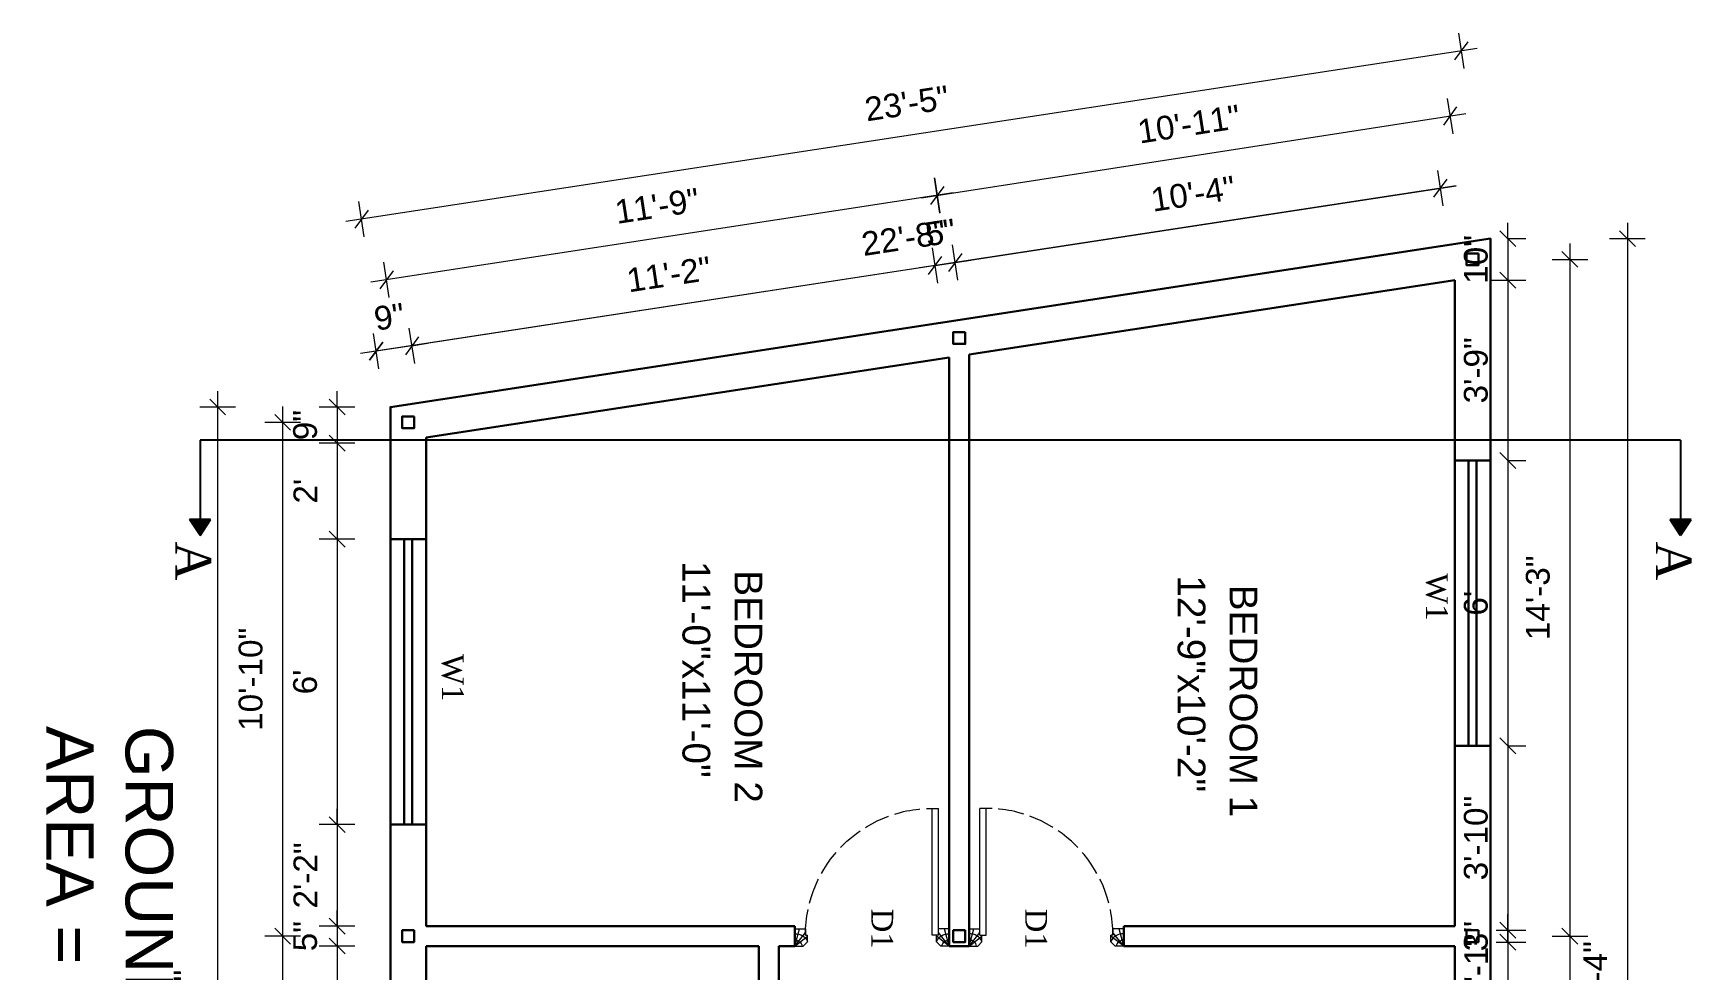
# Model space of a CAD drawing. Header units: inches. Extents: x 45643 to 78083, y -17830 to -3084.
# Drawn here: x 52914.3 to 53332.7, y -13747.9 to -13511.7 of the extents above; entities that cross this region are included whole.
import ezdxf

# ---------------------------------------------------------------- set-up
doc = ezdxf.new("R2010")
doc.units = ezdxf.units.IN
doc.header["$MEASUREMENT"] = 0
doc.linetypes.add('ACAD_ISO02W100', pattern=[15, 12, -3])
doc.linetypes.add('CONTINUA', pattern=[0])
doc.layers.add('A-Hatch', color=7, linetype='Continuous')
doc.layers.add('PDF_Text', color=7, linetype='Continuous')
for name, color, linetype, lineweight in [('A_Title Text', 105, 'Continuous', 60), ('Door-window', 150, 'Continuous', 9), ('ELEVATION', 6, 'Continuous', 30), ('hatch', 30, 'Continuous', 5), ('WALL', 240, 'Continuous', 30)]:
    doc.layers.add(name, color=color, linetype=linetype, lineweight=lineweight)
doc.styles.add('Arial', font='arial.ttf')
doc.styles.add('PDF Arial', font='arial.ttf')
doc.styles.get("Standard").update_dxf_attribs({"font": 'times.ttf'})
doc.dimstyles.new('Sudeep', dxfattribs={"dimtxt": 6, "dimasz": 4, "dimexe": 4.5, "dimexo": 4.5, "dimgap": 5, "dimtad": 1, "dimdec": 0, "dimlunit": 4, "dimtxsty": 'Arial', "dimblk": 'OBLIQUE', "dimcen": 250, "dimdle": 4, "dimclrd": 86, "dimclre": 5, "dimclrt": 1, "dimadec": 0, "dimazin": 0, "dimtfac": 1, "dimtdec": 0, "dimtix": 1, "dimtmove": 1, "dimatfit": 3, "dimldrblk": 'OBLIQUE', "dimfxl": 4.5, "dimfxlon": 1, "dimfrac": 2, "dimlwd": 15, "dimlwe": 13, "dimarcsym": 0})

# ---------------------------------------------------------------- blocks, each defined once
blk = doc.blocks.new("D 3'")
at = {"layer": 'Door-window', "linetype": 'Continuous', "ltscale": 0.25}
for p, q in [((3749.64, -16740.96), (3749.64, -16711.46)), ((3751.14, -16711.46), (3749.64, -16711.46)), ((3751.14, -16740.96), (3751.14, -16711.46)), ((3747.14, -16743.51), (3747.14, -16739.51)), ((3747.14, -16739.51), (3749.64, -16739.51)), ((3749.64, -16740.96), (3751.14, -16740.96)), ((3750.14, -16742.51), (3750.14, -16740.96)), ((3780.14, -16742.51), (3780.14, -16740.96)), ((3780.64, -16740.96), (3780.14, -16740.96)), ((3783.14, -16739.51), (3780.64, -16739.51)), ((3780.64, -16739.51), (3780.64, -16740.96)), ((3783.14, -16743.51), (3783.14, -16739.51)), ((3747.14, -16743.51), (3749.14, -16743.51)), ((3749.14, -16743.51), (3750.14, -16742.51)), ((3781.14, -16743.51), (3780.14, -16742.51)), ((3783.14, -16743.51), (3781.14, -16743.51))]:
    blk.add_line(p, q, dxfattribs=at)
at = {"layer": 'Door-window', "linetype": 'ACAD_ISO02W100', "ltscale": 0.5}
blk.add_arc((3751.14, -16740.96), 29.5, 0, 90, dxfattribs=at)
at = {"layer": 'hatch', "color": 8}
for p, q in [((3747.14, -16743.51), (3748.23, -16739.5)), ((3747.14, -16743.51), (3749.64, -16740.37)), ((3747.14, -16743.51), (3750.14, -16741.17)), ((3783.14, -16743.51), (3780.14, -16741.17)), ((3783.14, -16743.51), (3780.64, -16740.37)), ((3783.14, -16743.51), (3782.06, -16739.5))]:
    blk.add_line(p, q, dxfattribs=at)
for centre, radius, start, end in [((3747.4, -16743.58), 2.93, 20.9872, 95.0825), ((3782.88, -16743.58), 2.93, 84.9175, 159.0128), ((3747.43, -16743.63), 1.42, 5.1372, 101.4864), ((3782.86, -16743.63), 1.42, 78.5136, 174.8628)]:
    blk.add_arc(centre, radius, start, end, dxfattribs=at)
blk = doc.blocks.new('_Oblique')
at = {"color": 0, "linetype": 'ByBlock', "lineweight": -2}
blk.add_line((-0.5, -0.5), (0.5, 0.5), dxfattribs=at)
blk = doc.blocks.new('*D1174')
at = {"layer": 'A_Title Text', "color": 5, "lineweight": 13, "transparency": 16777216}
for p, q in [((53143.06, -13557.03), (53141.7, -13548.14)), ((53004.04, -13578.32), (53002.68, -13569.42))]:
    blk.add_line(p, q, dxfattribs=at)
at = {"layer": 'A_Title Text', "color": 86, "lineweight": 15, "transparency": 16777216}
blk.add_line((53146.33, -13551.98), (52999.41, -13574.47), dxfattribs=at)
at = {"layer": 'Defpoints', "color": 0, "transparency": 16777216}
for p in [(53003.36, -13573.87), (53147.89, -13588.56), (53008.87, -13609.84)]:
    blk.add_point(p, dxfattribs=at)
at = {"layer": 'A_Title Text', "color": 86, "lineweight": 15, "transparency": 16777216, "xscale": 4, "yscale": 4, "zscale": 4}
for p, rotation in [((53142.38, -13552.59), 8.703448867682482), ((53003.36, -13573.87), 188.7034488676825)]:
    blk.add_blockref('_Oblique', p, dxfattribs=dict(at, rotation=rotation))
at = {"layer": 'A_Title Text', "color": 1, "transparency": 16777216, "insert": (53071.65, -13555.26), "char_height": 6, "attachment_point": 5, "rotation": 8.7034, "style": 'Arial'}
blk.add_mtext('11\'-9"', dxfattribs=at)
blk = doc.blocks.new('*D1125')
at = {"layer": 'A_Title Text', "color": 5, "lineweight": 13, "transparency": 16777216}
for p, q in [((53272.48, -13537.02), (53271.1, -13528.13)), ((53143.01, -13557.06), (53141.64, -13548.16))]:
    blk.add_line(p, q, dxfattribs=at)
at = {"layer": 'A_Title Text', "color": 86, "lineweight": 15, "transparency": 16777216}
blk.add_line((53138.37, -13553.22), (53275.74, -13531.96), dxfattribs=at)
at = {"layer": 'Defpoints', "color": 0, "transparency": 16777216}
for p in [(53271.79, -13532.57), (53277.39, -13568.73), (53147.89, -13588.56)]:
    blk.add_point(p, dxfattribs=at)
at = {"layer": 'A_Title Text', "color": 86, "lineweight": 15, "transparency": 16777216, "xscale": 4, "yscale": 4, "zscale": 4}
for p, rotation in [((53271.79, -13532.57), 8.796906325600842), ((53142.32, -13552.61), 188.7969063256008)]:
    blk.add_blockref('_Oblique', p, dxfattribs=dict(at, rotation=rotation))
at = {"layer": 'A_Title Text', "color": 1, "transparency": 16777216, "insert": (53205.82, -13534.62), "char_height": 6, "attachment_point": 5, "rotation": 8.7969, "style": 'Arial'}
blk.add_mtext('10\'-11"', dxfattribs=at)
blk = doc.blocks.new('*D1129')
at = {"layer": 'A_Title Text', "color": 86, "lineweight": 15, "transparency": 16777216}
blk.add_line((53316.47, -13559.49), (53316.47, -13943.25), dxfattribs=at)
at = {"layer": 'A_Title Text', "color": 5, "lineweight": 13, "transparency": 16777216}
for p, q in [((53311.97, -13563.49), (53320.97, -13563.49)), ((53311.97, -13939.25), (53320.97, -13939.25))]:
    blk.add_line(p, q, dxfattribs=at)
at = {"layer": 'Defpoints', "color": 0, "transparency": 16777216}
for p in [(53281.89, -13563.49), (53281.89, -13939.25), (53316.47, -13939.25)]:
    blk.add_point(p, dxfattribs=at)
at = {"layer": 'A_Title Text', "color": 86, "lineweight": 15, "transparency": 16777216, "xscale": 4, "yscale": 4, "zscale": 4}
for p, rotation in [((53316.47, -13563.49), 90), ((53316.47, -13939.25), 270)]:
    blk.add_blockref('_Oblique', p, dxfattribs=dict(at, rotation=rotation))
at = {"layer": 'A_Title Text', "color": 1, "transparency": 16777216, "insert": (53308.4, -13751.37), "char_height": 6, "attachment_point": 5, "rotation": 90, "style": 'Arial'}
blk.add_mtext('31\'-4"', dxfattribs=at)
blk = doc.blocks.new('*D1130')
at = {"layer": 'A_Title Text', "color": 86, "lineweight": 15, "transparency": 16777216}
blk.add_line((52960.78, -13601.98), (52960.78, -13919.87), dxfattribs=at)
at = {"layer": 'A_Title Text', "color": 5, "lineweight": 13, "transparency": 16777216}
for p, q in [((52965.28, -13605.98), (52956.28, -13605.98)), ((52965.28, -13915.87), (52956.28, -13915.87))]:
    blk.add_line(p, q, dxfattribs=at)
at = {"layer": 'Defpoints', "color": 0, "transparency": 16777216}
for p in [(53004.37, -13605.98), (52960.78, -13915.87), (53004.37, -13915.87)]:
    blk.add_point(p, dxfattribs=at)
at = {"layer": 'A_Title Text', "color": 86, "lineweight": 15, "transparency": 16777216, "xscale": 4, "yscale": 4, "zscale": 4}
for p, rotation in [((52960.78, -13605.98), 90), ((52960.78, -13915.87), 270)]:
    blk.add_blockref('_Oblique', p, dxfattribs=dict(at, rotation=rotation))
at = {"layer": 'A_Title Text', "color": 1, "transparency": 16777216, "insert": (52952.71, -13760.93), "char_height": 6, "attachment_point": 5, "rotation": 90, "style": 'Arial'}
blk.add_mtext('25\'-10"', dxfattribs=at)
blk = doc.blocks.new('*D1126')
at = {"layer": 'A_Title Text', "color": 86, "lineweight": 15, "transparency": 16777216}
for p, q in [((53286.31, -13563.49), (53286.31, -13559.49)), ((53286.31, -13563.49), (53286.31, -13573.98)), ((53286.31, -13573.98), (53286.31, -13577.98))]:
    blk.add_line(p, q, dxfattribs=at)
at = {"layer": 'A_Title Text', "color": 5, "lineweight": 13, "transparency": 16777216}
for p, q in [((53286.31, -13563.49), (53290.81, -13563.49)), ((53281.81, -13573.98), (53290.81, -13573.98))]:
    blk.add_line(p, q, dxfattribs=at)
at = {"layer": 'Defpoints', "color": 0, "transparency": 16777216}
for p in [(53281.89, -13563.49), (53272.89, -13573.98), (53286.31, -13573.98)]:
    blk.add_point(p, dxfattribs=at)
at = {"layer": 'A_Title Text', "color": 86, "lineweight": 15, "transparency": 16777216, "xscale": 4, "yscale": 4, "zscale": 4}
for p, rotation in [((53286.31, -13563.49), 270), ((53286.31, -13573.98), 90)]:
    blk.add_blockref('_Oblique', p, dxfattribs=dict(at, rotation=rotation))
at = {"layer": 'A_Title Text', "color": 1, "transparency": 16777216, "insert": (53278.25, -13568.73), "char_height": 6, "attachment_point": 5, "rotation": 90, "style": 'Arial'}
blk.add_mtext('10"', dxfattribs=at)
blk = doc.blocks.new('*D1131')
at = {"layer": 'A_Title Text', "color": 86, "lineweight": 15, "transparency": 16777216}
blk.add_line((53286.31, -13569.98), (53286.31, -13623.46), dxfattribs=at)
at = {"layer": 'A_Title Text', "color": 5, "lineweight": 13, "transparency": 16777216}
for p, q in [((53281.81, -13573.98), (53290.81, -13573.98)), ((53286.31, -13619.46), (53290.81, -13619.46))]:
    blk.add_line(p, q, dxfattribs=at)
at = {"layer": 'Defpoints', "color": 0, "transparency": 16777216}
for p in [(53272.89, -13573.98), (53281.89, -13619.46), (53286.31, -13619.46)]:
    blk.add_point(p, dxfattribs=at)
at = {"layer": 'A_Title Text', "color": 86, "lineweight": 15, "transparency": 16777216, "xscale": 4, "yscale": 4, "zscale": 4}
for p, rotation in [((53286.31, -13573.98), 90), ((53286.31, -13619.46), 270)]:
    blk.add_blockref('_Oblique', p, dxfattribs=dict(at, rotation=rotation))
at = {"layer": 'A_Title Text', "color": 1, "transparency": 16777216, "insert": (53278.25, -13596.72), "char_height": 6, "attachment_point": 5, "rotation": 90, "style": 'Arial'}
blk.add_mtext('3\'-9"', dxfattribs=at)
blk = doc.blocks.new('*D1132')
at = {"layer": 'A_Title Text', "color": 86, "lineweight": 15, "transparency": 16777216}
blk.add_line((53286.31, -13615.46), (53286.31, -13695.46), dxfattribs=at)
at = {"layer": 'A_Title Text', "color": 5, "lineweight": 13, "transparency": 16777216}
for p, q in [((53286.31, -13619.46), (53290.81, -13619.46)), ((53286.31, -13691.46), (53290.81, -13691.46))]:
    blk.add_line(p, q, dxfattribs=at)
at = {"layer": 'Defpoints', "color": 0, "transparency": 16777216}
for p in [(53281.89, -13619.46), (53281.89, -13691.46), (53286.31, -13691.46)]:
    blk.add_point(p, dxfattribs=at)
at = {"layer": 'A_Title Text', "color": 86, "lineweight": 15, "transparency": 16777216, "xscale": 4, "yscale": 4, "zscale": 4}
for p, rotation in [((53286.31, -13619.46), 90), ((53286.31, -13691.46), 270)]:
    blk.add_blockref('_Oblique', p, dxfattribs=dict(at, rotation=rotation))
at = {"layer": 'A_Title Text', "color": 1, "transparency": 16777216, "insert": (53278.25, -13655.46), "char_height": 6, "attachment_point": 5, "rotation": 90, "style": 'Arial'}
blk.add_mtext("6'", dxfattribs=at)
blk = doc.blocks.new('*D1133')
at = {"layer": 'A_Title Text', "color": 86, "lineweight": 15, "transparency": 16777216}
blk.add_line((53286.31, -13687.46), (53286.31, -13741.94), dxfattribs=at)
at = {"layer": 'A_Title Text', "color": 5, "lineweight": 13, "transparency": 16777216}
for p, q in [((53286.31, -13691.46), (53290.81, -13691.46)), ((53283.39, -13737.94), (53290.81, -13737.94))]:
    blk.add_line(p, q, dxfattribs=at)
at = {"layer": 'Defpoints', "color": 0, "transparency": 16777216}
for p in [(53281.89, -13691.46), (53278.89, -13737.94), (53286.31, -13737.94)]:
    blk.add_point(p, dxfattribs=at)
at = {"layer": 'A_Title Text', "color": 86, "lineweight": 15, "transparency": 16777216, "xscale": 4, "yscale": 4, "zscale": 4}
for p, rotation in [((53286.31, -13691.46), 90), ((53286.31, -13737.94), 270)]:
    blk.add_blockref('_Oblique', p, dxfattribs=dict(at, rotation=rotation))
at = {"layer": 'A_Title Text', "color": 1, "transparency": 16777216, "insert": (53278.25, -13714.7), "char_height": 6, "attachment_point": 5, "rotation": 90, "style": 'Arial'}
blk.add_mtext('3\'-10"', dxfattribs=at)
blk = doc.blocks.new('*D1134')
at = {"layer": 'A_Title Text', "color": 86, "lineweight": 15, "transparency": 16777216}
for p, q in [((53286.31, -13737.94), (53286.31, -13733.94)), ((53286.31, -13737.94), (53286.31, -13740.94)), ((53286.31, -13740.94), (53286.31, -13744.94))]:
    blk.add_line(p, q, dxfattribs=at)
at = {"layer": 'A_Title Text', "color": 5, "lineweight": 13, "transparency": 16777216}
for p, q in [((53283.39, -13737.94), (53290.81, -13737.94)), ((53283.39, -13740.94), (53290.81, -13740.94))]:
    blk.add_line(p, q, dxfattribs=at)
at = {"layer": 'Defpoints', "color": 0, "transparency": 16777216}
for p in [(53278.89, -13737.94), (53278.89, -13740.94), (53286.31, -13740.94)]:
    blk.add_point(p, dxfattribs=at)
at = {"layer": 'A_Title Text', "color": 86, "lineweight": 15, "transparency": 16777216, "xscale": 4, "yscale": 4, "zscale": 4}
for p, rotation in [((53286.31, -13737.94), 270), ((53286.31, -13740.94), 90)]:
    blk.add_blockref('_Oblique', p, dxfattribs=dict(at, rotation=rotation))
at = {"layer": 'A_Title Text', "color": 1, "transparency": 16777216, "insert": (53278.25, -13739.44), "char_height": 6, "attachment_point": 5, "rotation": 90, "style": 'Arial'}
blk.add_mtext('3"', dxfattribs=at)
blk = doc.blocks.new('*D1135')
at = {"layer": 'A_Title Text', "color": 86, "lineweight": 15, "transparency": 16777216}
for p, q in [((53286.31, -13740.94), (53286.31, -13736.94)), ((53286.31, -13740.94), (53286.31, -13753.94)), ((53286.31, -13753.94), (53286.31, -13757.94))]:
    blk.add_line(p, q, dxfattribs=at)
at = {"layer": 'A_Title Text', "color": 5, "lineweight": 13, "transparency": 16777216}
for p, q in [((53283.39, -13740.94), (53290.81, -13740.94)), ((53286.31, -13753.94), (53290.81, -13753.94))]:
    blk.add_line(p, q, dxfattribs=at)
at = {"layer": 'Defpoints', "color": 0, "transparency": 16777216}
for p in [(53278.89, -13740.94), (53281.89, -13753.94), (53286.31, -13753.94)]:
    blk.add_point(p, dxfattribs=at)
at = {"layer": 'A_Title Text', "color": 86, "lineweight": 15, "transparency": 16777216, "xscale": 4, "yscale": 4, "zscale": 4}
for p, rotation in [((53286.31, -13740.94), 270), ((53286.31, -13753.94), 90)]:
    blk.add_blockref('_Oblique', p, dxfattribs=dict(at, rotation=rotation))
at = {"layer": 'A_Title Text', "color": 1, "transparency": 16777216, "insert": (53278.3, -13747.44), "char_height": 6, "attachment_point": 5, "rotation": 90, "style": 'Arial'}
blk.add_mtext('1\'-1"', dxfattribs=at)
blk = doc.blocks.new('*D1144')
at = {"layer": 'A_Title Text', "color": 86, "lineweight": 15, "transparency": 16777216}
blk.add_line((53301.96, -13564.73), (53301.96, -13743.44), dxfattribs=at)
at = {"layer": 'A_Title Text', "color": 5, "lineweight": 13, "transparency": 16777216}
for p, q in [((53297.46, -13568.73), (53306.46, -13568.73)), ((53297.46, -13739.44), (53306.46, -13739.44))]:
    blk.add_line(p, q, dxfattribs=at)
at = {"layer": 'Defpoints', "color": 0, "transparency": 16777216}
for p in [(53277.39, -13568.73), (53277.39, -13739.44), (53301.96, -13739.44)]:
    blk.add_point(p, dxfattribs=at)
at = {"layer": 'A_Title Text', "color": 86, "lineweight": 15, "transparency": 16777216, "xscale": 4, "yscale": 4, "zscale": 4}
for p, rotation in [((53301.96, -13568.73), 90), ((53301.96, -13739.44), 270)]:
    blk.add_blockref('_Oblique', p, dxfattribs=dict(at, rotation=rotation))
at = {"layer": 'A_Title Text', "color": 1, "transparency": 16777216, "insert": (53293.89, -13654.09), "char_height": 6, "attachment_point": 5, "rotation": 90, "style": 'Arial'}
blk.add_mtext('14\'-3"', dxfattribs=at)
blk = doc.blocks.new('*D1145')
at = {"layer": 'A_Title Text', "color": 86, "lineweight": 15, "transparency": 16777216}
blk.add_line((53301.96, -13735.44), (53301.96, -13802.44), dxfattribs=at)
at = {"layer": 'A_Title Text', "color": 5, "lineweight": 13, "transparency": 16777216}
for p, q in [((53297.46, -13739.44), (53306.46, -13739.44)), ((53297.46, -13798.44), (53306.46, -13798.44))]:
    blk.add_line(p, q, dxfattribs=at)
at = {"layer": 'Defpoints', "color": 0, "transparency": 16777216}
for p in [(53277.39, -13739.44), (53277.39, -13798.44), (53301.96, -13798.44)]:
    blk.add_point(p, dxfattribs=at)
at = {"layer": 'A_Title Text', "color": 86, "lineweight": 15, "transparency": 16777216, "xscale": 4, "yscale": 4, "zscale": 4}
for p, rotation in [((53301.96, -13739.44), 90), ((53301.96, -13798.44), 270)]:
    blk.add_blockref('_Oblique', p, dxfattribs=dict(at, rotation=rotation))
at = {"layer": 'A_Title Text', "color": 1, "transparency": 16777216, "insert": (53293.94, -13768.94), "char_height": 6, "attachment_point": 5, "rotation": 90, "style": 'Arial'}
blk.add_mtext('4\'-11"', dxfattribs=at)
blk = doc.blocks.new('*D1127')
at = {"layer": 'A_Title Text', "color": 86, "lineweight": 15, "transparency": 16777216}
for p, q in [((52990.94, -13605.98), (52990.94, -13601.98)), ((52990.94, -13605.98), (52990.94, -13615.08)), ((52990.94, -13615.08), (52990.94, -13619.08))]:
    blk.add_line(p, q, dxfattribs=at)
at = {"layer": 'A_Title Text', "color": 5, "lineweight": 13, "transparency": 16777216}
for p, q in [((52995.44, -13605.98), (52986.44, -13605.98)), ((52995.44, -13615.08), (52986.44, -13615.08))]:
    blk.add_line(p, q, dxfattribs=at)
at = {"layer": 'Defpoints', "color": 0, "transparency": 16777216}
for p in [(53004.37, -13605.98), (52990.94, -13615.08), (53004.37, -13615.08)]:
    blk.add_point(p, dxfattribs=at)
at = {"layer": 'A_Title Text', "color": 86, "lineweight": 15, "transparency": 16777216, "xscale": 4, "yscale": 4, "zscale": 4}
for p, rotation in [((52990.94, -13605.98), 270), ((52990.94, -13615.08), 90)]:
    blk.add_blockref('_Oblique', p, dxfattribs=dict(at, rotation=rotation))
at = {"layer": 'A_Title Text', "color": 1, "transparency": 16777216, "insert": (52982.88, -13610.53), "char_height": 6, "attachment_point": 5, "rotation": 90, "style": 'Arial'}
blk.add_mtext('9"', dxfattribs=at)
blk = doc.blocks.new('*D1147')
at = {"layer": 'A_Title Text', "color": 86, "lineweight": 15, "transparency": 16777216}
blk.add_line((52990.94, -13611.08), (52990.94, -13643.32), dxfattribs=at)
at = {"layer": 'A_Title Text', "color": 5, "lineweight": 13, "transparency": 16777216}
for p, q in [((52995.44, -13615.08), (52986.44, -13615.08)), ((52995.44, -13639.32), (52986.44, -13639.32))]:
    blk.add_line(p, q, dxfattribs=at)
at = {"layer": 'Defpoints', "color": 0, "transparency": 16777216}
for p in [(53004.37, -13615.08), (52990.94, -13639.32), (53004.37, -13639.32)]:
    blk.add_point(p, dxfattribs=at)
at = {"layer": 'A_Title Text', "color": 86, "lineweight": 15, "transparency": 16777216, "xscale": 4, "yscale": 4, "zscale": 4}
for p, rotation in [((52990.94, -13615.08), 90), ((52990.94, -13639.32), 270)]:
    blk.add_blockref('_Oblique', p, dxfattribs=dict(at, rotation=rotation))
at = {"layer": 'A_Title Text', "color": 1, "transparency": 16777216, "insert": (52982.93, -13627.2), "char_height": 6, "attachment_point": 5, "rotation": 90, "style": 'Arial'}
blk.add_mtext("2'", dxfattribs=at)
blk = doc.blocks.new('*D1148')
at = {"layer": 'A_Title Text', "color": 86, "lineweight": 15, "transparency": 16777216}
blk.add_line((52990.94, -13635.32), (52990.94, -13715.32), dxfattribs=at)
at = {"layer": 'A_Title Text', "color": 5, "lineweight": 13, "transparency": 16777216}
for p, q in [((52995.44, -13639.32), (52986.44, -13639.32)), ((52995.44, -13711.32), (52986.44, -13711.32))]:
    blk.add_line(p, q, dxfattribs=at)
at = {"layer": 'Defpoints', "color": 0, "transparency": 16777216}
for p in [(53004.37, -13639.32), (52990.94, -13711.32), (53004.37, -13711.32)]:
    blk.add_point(p, dxfattribs=at)
at = {"layer": 'A_Title Text', "color": 86, "lineweight": 15, "transparency": 16777216, "xscale": 4, "yscale": 4, "zscale": 4}
for p, rotation in [((52990.94, -13639.32), 90), ((52990.94, -13711.32), 270)]:
    blk.add_blockref('_Oblique', p, dxfattribs=dict(at, rotation=rotation))
at = {"layer": 'A_Title Text', "color": 1, "transparency": 16777216, "insert": (52982.88, -13675.32), "char_height": 6, "attachment_point": 5, "rotation": 90, "style": 'Arial'}
blk.add_mtext("6'", dxfattribs=at)
blk = doc.blocks.new('*D1149')
at = {"layer": 'A_Title Text', "color": 86, "lineweight": 15, "transparency": 16777216}
for p, q in [((52990.94, -13711.32), (52990.94, -13707.32)), ((52990.94, -13711.32), (52990.94, -13736.94)), ((52990.94, -13736.94), (52990.94, -13740.94))]:
    blk.add_line(p, q, dxfattribs=at)
at = {"layer": 'A_Title Text', "color": 5, "lineweight": 13, "transparency": 16777216}
for p, q in [((52995.44, -13711.32), (52986.44, -13711.32)), ((52995.44, -13736.94), (52986.44, -13736.94))]:
    blk.add_line(p, q, dxfattribs=at)
at = {"layer": 'Defpoints', "color": 0, "transparency": 16777216}
for p in [(53004.37, -13711.32), (52990.94, -13736.94), (53013.37, -13736.94)]:
    blk.add_point(p, dxfattribs=at)
at = {"layer": 'A_Title Text', "color": 86, "lineweight": 15, "transparency": 16777216, "xscale": 4, "yscale": 4, "zscale": 4}
for p, rotation in [((52990.94, -13711.32), 270), ((52990.94, -13736.94), 90)]:
    blk.add_blockref('_Oblique', p, dxfattribs=dict(at, rotation=rotation))
at = {"layer": 'A_Title Text', "color": 1, "transparency": 16777216, "insert": (52982.93, -13724.13), "char_height": 6, "attachment_point": 5, "rotation": 90, "style": 'Arial'}
blk.add_mtext('2\'-2"', dxfattribs=at)
blk = doc.blocks.new('*D1150')
at = {"layer": 'A_Title Text', "color": 86, "lineweight": 15, "transparency": 16777216}
for p, q in [((52990.94, -13736.94), (52990.94, -13732.94)), ((52990.94, -13736.94), (52990.94, -13741.94)), ((52990.94, -13741.94), (52990.94, -13745.94))]:
    blk.add_line(p, q, dxfattribs=at)
at = {"layer": 'A_Title Text', "color": 5, "lineweight": 13, "transparency": 16777216}
for p, q in [((52995.44, -13736.94), (52986.44, -13736.94)), ((52995.44, -13741.94), (52986.44, -13741.94))]:
    blk.add_line(p, q, dxfattribs=at)
at = {"layer": 'Defpoints', "color": 0, "transparency": 16777216}
for p in [(53013.37, -13736.94), (52990.94, -13741.94), (53013.37, -13741.94)]:
    blk.add_point(p, dxfattribs=at)
at = {"layer": 'A_Title Text', "color": 86, "lineweight": 15, "transparency": 16777216, "xscale": 4, "yscale": 4, "zscale": 4}
for p, rotation in [((52990.94, -13736.94), 270), ((52990.94, -13741.94), 90)]:
    blk.add_blockref('_Oblique', p, dxfattribs=dict(at, rotation=rotation))
at = {"layer": 'A_Title Text', "color": 1, "transparency": 16777216, "insert": (52982.89, -13739.44), "char_height": 6, "attachment_point": 5, "rotation": 90, "style": 'Arial'}
blk.add_mtext('5"', dxfattribs=at)
blk = doc.blocks.new('*D1151')
at = {"layer": 'A_Title Text', "color": 86, "lineweight": 15, "transparency": 16777216}
blk.add_line((52990.94, -13737.94), (52990.94, -13799.94), dxfattribs=at)
at = {"layer": 'A_Title Text', "color": 5, "lineweight": 13, "transparency": 16777216}
for p, q in [((52995.44, -13741.94), (52986.44, -13741.94)), ((52995.44, -13795.94), (52986.44, -13795.94))]:
    blk.add_line(p, q, dxfattribs=at)
at = {"layer": 'Defpoints', "color": 0, "transparency": 16777216}
for p in [(53013.37, -13741.94), (52990.94, -13795.94), (53013.37, -13795.94)]:
    blk.add_point(p, dxfattribs=at)
at = {"layer": 'A_Title Text', "color": 86, "lineweight": 15, "transparency": 16777216, "xscale": 4, "yscale": 4, "zscale": 4}
for p, rotation in [((52990.94, -13741.94), 90), ((52990.94, -13795.94), 270)]:
    blk.add_blockref('_Oblique', p, dxfattribs=dict(at, rotation=rotation))
at = {"layer": 'A_Title Text', "color": 1, "transparency": 16777216, "insert": (52982.88, -13768.94), "char_height": 6, "attachment_point": 5, "rotation": 90, "style": 'Arial'}
blk.add_mtext('4\'-6"', dxfattribs=at)
blk = doc.blocks.new('*D1158')
at = {"layer": 'A_Title Text', "color": 86, "lineweight": 15, "transparency": 16777216}
blk.add_line((52977.19, -13605.84), (52977.19, -13743.44), dxfattribs=at)
at = {"layer": 'A_Title Text', "color": 5, "lineweight": 13, "transparency": 16777216}
for p, q in [((52981.69, -13609.84), (52972.69, -13609.84)), ((52981.69, -13739.44), (52972.69, -13739.44))]:
    blk.add_line(p, q, dxfattribs=at)
at = {"layer": 'Defpoints', "color": 0, "transparency": 16777216}
for p in [(53008.87, -13609.84), (52977.19, -13739.44), (53008.87, -13739.44)]:
    blk.add_point(p, dxfattribs=at)
at = {"layer": 'A_Title Text', "color": 86, "lineweight": 15, "transparency": 16777216, "xscale": 4, "yscale": 4, "zscale": 4}
for p, rotation in [((52977.19, -13609.84), 90), ((52977.19, -13739.44), 270)]:
    blk.add_blockref('_Oblique', p, dxfattribs=dict(at, rotation=rotation))
at = {"layer": 'A_Title Text', "color": 1, "transparency": 16777216, "insert": (52969.13, -13674.64), "char_height": 6, "attachment_point": 5, "rotation": 90, "style": 'Arial'}
blk.add_mtext('10\'-10"', dxfattribs=at)
blk = doc.blocks.new('*D1159')
at = {"layer": 'A_Title Text', "color": 86, "lineweight": 15, "transparency": 16777216}
blk.add_line((52977.19, -13735.44), (52977.19, -13802.44), dxfattribs=at)
at = {"layer": 'A_Title Text', "color": 5, "lineweight": 13, "transparency": 16777216}
for p, q in [((52981.69, -13739.44), (52972.69, -13739.44)), ((52981.69, -13798.44), (52972.69, -13798.44))]:
    blk.add_line(p, q, dxfattribs=at)
at = {"layer": 'Defpoints', "color": 0, "transparency": 16777216}
for p in [(53008.87, -13739.44), (52977.19, -13798.44), (53008.87, -13798.44)]:
    blk.add_point(p, dxfattribs=at)
at = {"layer": 'A_Title Text', "color": 86, "lineweight": 15, "transparency": 16777216, "xscale": 4, "yscale": 4, "zscale": 4}
for p, rotation in [((52977.19, -13739.44), 90), ((52977.19, -13798.44), 270)]:
    blk.add_blockref('_Oblique', p, dxfattribs=dict(at, rotation=rotation))
at = {"layer": 'A_Title Text', "color": 1, "transparency": 16777216, "insert": (52969.18, -13768.94), "char_height": 6, "attachment_point": 5, "rotation": 90, "style": 'Arial'}
blk.add_mtext('4\'-11"', dxfattribs=at)
blk = doc.blocks.new('*D1161')
at = {"layer": 'A_Title Text', "color": 5, "lineweight": 13, "transparency": 16777216}
for p, q in [((53275.32, -13520.57), (53273.95, -13511.67)), ((52997.8, -13563.05), (52996.44, -13554.15))]:
    blk.add_line(p, q, dxfattribs=at)
at = {"layer": 'A_Title Text', "color": 86, "lineweight": 15, "transparency": 16777216}
blk.add_line((53278.59, -13515.51), (52993.16, -13559.21), dxfattribs=at)
at = {"layer": 'Defpoints', "color": 0, "transparency": 16777216}
for p in [(52997.12, -13558.6), (53281.89, -13563.49), (53004.37, -13605.98)]:
    blk.add_point(p, dxfattribs=at)
at = {"layer": 'A_Title Text', "color": 86, "lineweight": 15, "transparency": 16777216, "xscale": 4, "yscale": 4, "zscale": 4}
for p, rotation in [((53274.63, -13516.12), 8.703448867681685), ((52997.12, -13558.6), 188.7034488676817)]:
    blk.add_blockref('_Oblique', p, dxfattribs=dict(at, rotation=rotation))
at = {"layer": 'A_Title Text', "color": 1, "transparency": 16777216, "insert": (53134.66, -13529.39), "char_height": 6, "attachment_point": 5, "rotation": 8.7034, "style": 'Arial'}
blk.add_mtext('23\'-5"', dxfattribs=at)
blk = doc.blocks.new('*D1162')
at = {"layer": 'A_Title Text', "color": 5, "lineweight": 13, "transparency": 16777216}
for p, q in [((53142.52, -13574.75), (53141.16, -13565.85)), ((53010.5, -13594.96), (53009.14, -13586.06))]:
    blk.add_line(p, q, dxfattribs=at)
at = {"layer": 'A_Title Text', "color": 86, "lineweight": 15, "transparency": 16777216}
blk.add_line((53145.79, -13569.69), (53005.86, -13591.11), dxfattribs=at)
at = {"layer": 'Defpoints', "color": 0, "transparency": 16777216}
for p in [(53009.82, -13590.51), (53145.39, -13593.49), (53013.37, -13613.7)]:
    blk.add_point(p, dxfattribs=at)
at = {"layer": 'A_Title Text', "color": 86, "lineweight": 15, "transparency": 16777216, "xscale": 4, "yscale": 4, "zscale": 4}
for p, rotation in [((53141.84, -13570.3), 8.703448867722692), ((53009.82, -13590.51), 188.7034488677227)]:
    blk.add_blockref('_Oblique', p, dxfattribs=dict(at, rotation=rotation))
at = {"layer": 'A_Title Text', "color": 1, "transparency": 16777216, "insert": (53074.62, -13572.48), "char_height": 6, "attachment_point": 5, "rotation": 8.7034, "style": 'Arial'}
blk.add_mtext('11\'-2"', dxfattribs=at)
blk = doc.blocks.new('*D1163')
at = {"layer": 'A_Title Text', "color": 5, "lineweight": 13, "transparency": 16777216}
for p, q in [((53001.5, -13596.34), (53000.14, -13587.44)), ((53010.5, -13594.96), (53009.14, -13586.06))]:
    blk.add_line(p, q, dxfattribs=at)
at = {"layer": 'A_Title Text', "color": 86, "lineweight": 15, "transparency": 16777216}
for p, q in [((53009.82, -13590.51), (53000.82, -13591.89)), ((53009.82, -13590.51), (53013.77, -13589.9)), ((53000.82, -13591.89), (52996.86, -13592.49))]:
    blk.add_line(p, q, dxfattribs=at)
at = {"layer": 'Defpoints', "color": 0, "transparency": 16777216}
for p in [(53000.82, -13591.89), (53004.37, -13615.08), (53013.37, -13613.7)]:
    blk.add_point(p, dxfattribs=at)
at = {"layer": 'A_Title Text', "color": 86, "lineweight": 15, "transparency": 16777216, "xscale": 4, "yscale": 4, "zscale": 4}
for p, rotation in [((53000.82, -13591.89), 8.703448867722681), ((53009.82, -13590.51), 188.7034488677227)]:
    blk.add_blockref('_Oblique', p, dxfattribs=dict(at, rotation=rotation))
at = {"layer": 'A_Title Text', "color": 1, "transparency": 16777216, "insert": (53004.1, -13583.23), "char_height": 6, "attachment_point": 5, "rotation": 8.7034, "style": 'Arial'}
blk.add_mtext('9"', dxfattribs=at)
blk = doc.blocks.new('*D1164')
at = {"layer": 'A_Title Text', "color": 5, "lineweight": 13, "transparency": 16777216}
for p, q in [((53142.52, -13574.75), (53141.16, -13565.85)), ((53147.52, -13573.98), (53146.16, -13565.09))]:
    blk.add_line(p, q, dxfattribs=at)
at = {"layer": 'A_Title Text', "color": 86, "lineweight": 15, "transparency": 16777216}
for p, q in [((53141.84, -13570.3), (53137.88, -13570.9)), ((53141.84, -13570.3), (53146.84, -13569.53)), ((53146.84, -13569.53), (53150.79, -13568.93))]:
    blk.add_line(p, q, dxfattribs=at)
at = {"layer": 'Defpoints', "color": 0, "transparency": 16777216}
for p in [(53146.84, -13569.53), (53145.39, -13593.49), (53150.39, -13592.73)]:
    blk.add_point(p, dxfattribs=at)
at = {"layer": 'A_Title Text', "color": 86, "lineweight": 15, "transparency": 16777216, "xscale": 4, "yscale": 4, "zscale": 4}
for p, rotation in [((53141.84, -13570.3), 8.703448867722692), ((53146.84, -13569.53), 188.7034488677227)]:
    blk.add_blockref('_Oblique', p, dxfattribs=dict(at, rotation=rotation))
at = {"layer": 'A_Title Text', "color": 1, "transparency": 16777216, "insert": (53143.12, -13561.96), "char_height": 6, "attachment_point": 5, "rotation": 8.7034, "style": 'Arial'}
blk.add_mtext('5"', dxfattribs=at)
blk = doc.blocks.new('*D1165')
at = {"layer": 'A_Title Text', "color": 5, "lineweight": 13, "transparency": 16777216}
for p, q in [((53270.02, -13555.23), (53268.66, -13546.33)), ((53147.52, -13573.98), (53146.16, -13565.09))]:
    blk.add_line(p, q, dxfattribs=at)
at = {"layer": 'A_Title Text', "color": 86, "lineweight": 15, "transparency": 16777216}
blk.add_line((53142.88, -13570.14), (53273.29, -13550.18), dxfattribs=at)
at = {"layer": 'Defpoints', "color": 0, "transparency": 16777216}
for p in [(53269.34, -13550.78), (53272.89, -13573.98), (53150.39, -13592.73)]:
    blk.add_point(p, dxfattribs=at)
at = {"layer": 'A_Title Text', "color": 86, "lineweight": 15, "transparency": 16777216, "xscale": 4, "yscale": 4, "zscale": 4}
for p, rotation in [((53269.34, -13550.78), 8.703448867722681), ((53146.84, -13569.53), 188.7034488677227)]:
    blk.add_blockref('_Oblique', p, dxfattribs=dict(at, rotation=rotation))
at = {"layer": 'A_Title Text', "color": 1, "transparency": 16777216, "insert": (53206.87, -13552.19), "char_height": 6, "attachment_point": 5, "rotation": 8.7034, "style": 'Arial'}
blk.add_mtext('10\'-4"', dxfattribs=at)
blk = doc.blocks.new('*D1166')
at = {"layer": 'A_Title Text', "color": 5, "lineweight": 13, "transparency": 16777216}
for p, q in [((53270.02, -13555.23), (53268.66, -13546.33)), ((53001.5, -13596.34), (53000.14, -13587.44))]:
    blk.add_line(p, q, dxfattribs=at)
at = {"layer": 'A_Title Text', "color": 86, "lineweight": 15, "transparency": 16777216}
blk.add_line((53273.29, -13550.18), (52996.86, -13592.49), dxfattribs=at)
at = {"layer": 'Defpoints', "color": 0, "transparency": 16777216}
for p in [(53272.89, -13573.98), (53000.82, -13591.89), (53004.37, -13615.08)]:
    blk.add_point(p, dxfattribs=at)
at = {"layer": 'A_Title Text', "color": 86, "lineweight": 15, "transparency": 16777216, "xscale": 4, "yscale": 4, "zscale": 4}
for p, rotation in [((53269.34, -13550.78), 8.703448867722692), ((53000.82, -13591.89), 188.7034488677227)]:
    blk.add_blockref('_Oblique', p, dxfattribs=dict(at, rotation=rotation))
at = {"layer": 'A_Title Text', "color": 1, "transparency": 16777216, "insert": (53133.86, -13563.36), "char_height": 6, "attachment_point": 5, "rotation": 8.7034, "style": 'Arial'}
blk.add_mtext('22\'-8"', dxfattribs=at)

msp = doc.modelspace()

# ---------------------------------------------------------------- hatches: boundary and pattern name
at = {"layer": 'A-Hatch'}
h = msp.add_hatch(dxfattribs=at)
h.set_pattern_fill('ANSI31', color=256, angle=-90)
h.set_pattern_definition([(315, (66874.34883, 45051.67939), (0.08838834765, 0.08838834765), [])])
h.paths.add_polyline_path([(52956.37, -13638.35), (52959.03, -13634.31), (52953.71, -13634.31)])
h = msp.add_hatch(dxfattribs=at)
h.set_pattern_fill('ANSI31', color=256, angle=-90)
h.set_pattern_definition([(315, (67247.86645, 45051.67939), (0.08838834765, 0.08838834765), [])])
h.paths.add_polyline_path([(53329.89, -13638.35), (53332.55, -13634.31), (53327.22, -13634.31)])

# ---------------------------------------------------------------- linework, layer by layer
for p, q in [((53329.89, -13614.35), (52956.37, -13614.35)), ((52956.37, -13614.35), (52956.37, -13634.31)), ((53329.89, -13614.35), (53329.89, -13634.31)), ((52956.37, -13638.35), (52953.71, -13634.31)), ((52959.03, -13634.31), (52953.71, -13634.31)), ((52956.37, -13638.35), (52959.03, -13634.31)), ((53329.89, -13638.35), (53327.22, -13634.31)), ((53332.55, -13634.31), (53327.22, -13634.31)), ((53329.89, -13638.35), (53332.55, -13634.31))]:
    msp.add_line(p, q)
at = {"layer": 'ELEVATION'}
for p, q in [((53272.89, -13573.98), (53150.39, -13592.73)), ((53272.89, -13736.94), (53272.89, -13573.98)), ((53145.39, -13593.49), (53013.37, -13613.7)), ((53145.39, -13736.94), (53145.39, -13593.49)), ((53150.39, -13736.94), (53150.39, -13592.73)), ((53013.37, -13613.7), (53013.37, -13736.94)), ((53272.89, -13619.46), (53281.89, -13619.46)), ((53276.39, -13619.46), (53276.39, -13691.46)), ((53278.39, -13619.46), (53278.39, -13691.46)), ((53013.37, -13639.32), (53004.37, -13639.32)), ((53007.87, -13639.32), (53007.87, -13711.32)), ((53009.87, -13639.32), (53009.87, -13711.32)), ((53272.89, -13691.46), (53281.89, -13691.46)), ((53013.37, -13711.32), (53004.37, -13711.32)), ((53106.39, -13736.94), (53013.37, -13736.94)), ((53106.39, -13736.94), (53106.39, -13741.94)), ((53145.39, -13736.94), (53145.39, -13741.94)), ((53150.39, -13736.94), (53150.39, -13741.94)), ((53272.89, -13736.94), (53189.39, -13736.94)), ((53189.39, -13736.94), (53189.39, -13741.94)), ((53013.37, -13741.94), (53013.37, -13795.94)), ((53097.37, -13741.94), (53013.37, -13741.94)), ((53097.37, -13741.94), (53097.37, -13765.94)), ((53102.37, -13741.94), (53102.37, -13765.94)), ((53106.39, -13741.94), (53102.37, -13741.94)), ((53150.39, -13741.94), (53145.39, -13741.94)), ((53272.89, -13741.94), (53189.39, -13741.94)), ((53272.89, -13875.46), (53272.89, -13741.94))]:
    msp.add_line(p, q, dxfattribs=at)
msp.add_lwpolyline([(53281.89, -13875.46), (53281.89, -13563.49), (53004.37, -13605.98), (53004.37, -13871.6)], dxfattribs=at)
for points in [[(53278.89, -13567.23), (53278.89, -13570.23), (53275.89, -13570.23), (53275.89, -13567.23)], [(53149.39, -13587.06), (53149.39, -13590.06), (53146.39, -13590.06), (53146.39, -13587.06)], [(53010.37, -13608.34), (53010.37, -13611.34), (53007.37, -13611.34), (53007.37, -13608.34)], [(53010.37, -13737.94), (53010.37, -13740.94), (53007.37, -13740.94), (53007.37, -13737.94)], [(53149.39, -13737.94), (53149.39, -13740.94), (53146.39, -13740.94), (53146.39, -13737.94)], [(53278.89, -13737.94), (53278.89, -13740.94), (53275.89, -13740.94), (53275.89, -13737.94)]]:
    msp.add_lwpolyline(points, close=True, dxfattribs=at)

# ---------------------------------------------------------------- block references
at = {"layer": 'WALL', "linetype": 'CONTINUA', "yscale": 1.083333333333211, "zscale": 1.083333333333211}
for p, xscale, rotation in [((57204.79, 4396.86), -1.083333333333211, 7.337118113071028e-07), ((49090.98, 4396.86), 1.083333333333211, 359.9999992662882)]:
    msp.add_blockref("D 3'", p, dxfattribs=dict(at, xscale=xscale, rotation=rotation))

# ---------------------------------------------------------------- texts
at = {"rotation": 270}
for s, insert, char_height, width, attachment_point in [('A', (52959.13, -13639.92), 9, 10.8456, 1), ('A', (53332.64, -13639.92), 9, 10.8456, 1), ('W1', (53271.15, -13647.88), 5.487, 1396.073, 1), ('W1', (53022.87, -13668.27), 5.487, 1396.073, 1), ('{\\fTimes New Roman|b0|i0|c0|p18;D1}', (53125.72, -13732.5), 5.4869, 54.2013, 7), ('{\\fTimes New Roman|b0|i0|c0|p18;D1}', (53170.05, -13732.5), 5.4869, 54.2013, 1)]:
    msp.add_mtext(s, dxfattribs=dict(at, insert=insert, char_height=char_height, width=width, attachment_point=attachment_point))
at = {"layer": 'PDF_Text', "attachment_point": 7, "rotation": 270, "style": 'PDF Arial'}
for s, insert, char_height in [('11\'-0"x11\'-0"', (53077.96, -13644.79), 7), ('BEDROOM 2', (53091.1, -13647.15), 7), ('12\'-9"x10\'-2"', (53202.89, -13648.42), 7), ('BEDROOM 1', (53216.03, -13650.79), 7), ('GROUND FLOOR PLAN\\PAREA = 660.70 SQ.FT', (52914.25, -13686.41), 12)]:
    msp.add_mtext(s, dxfattribs=dict(at, insert=insert, char_height=char_height))

# ---------------------------------------------------------------- dimensions: what is measured, and where the dimension line sits
at = {"layer": 'A_Title Text'}
for p1, p2, distance, picture, middle in [((53281.89, -13563.49), (53004.37, -13605.98), -47.93, '*D1161', (53134.66, -13529.39)), ((53147.89, -13588.56), (53008.87, -13609.84), -36.39, '*D1174', (53071.65, -13555.26))]:
    dim = msp.add_aligned_dim(p1=p1, p2=p2, distance=distance, dimstyle='Sudeep', dxfattribs=at)
    dim.commit()
    dim.dimension.update_dxf_attribs({"geometry": picture, "text_midpoint": middle})
for base, p1, p2, angle, picture, middle in [((53271.79, -13532.57), (53147.89, -13588.56), (53277.39, -13568.73), 8.7969, '*D1125', (53205.82, -13534.62)), ((53000.82, -13591.89), (53272.89, -13573.98), (53004.37, -13615.08), 8.7034, '*D1166', (53133.86, -13563.36)), ((53269.34, -13550.78), (53150.39, -13592.73), (53272.89, -13573.98), 8.7034, '*D1165', (53206.87, -13552.19)), ((53146.84, -13569.53), (53145.39, -13593.49), (53150.39, -13592.73), 8.7034, '*D1164', (53143.12, -13561.96)), ((53286.31, -13573.98), (53281.89, -13563.49), (53272.89, -13573.98), 270, '*D1126', (53278.25, -13568.73)), ((53316.47, -13939.25), (53281.89, -13563.49), (53281.89, -13939.25), 270, '*D1129', (53308.4, -13751.37)), ((53009.82, -13590.51), (53145.39, -13593.49), (53013.37, -13613.7), 8.7034, '*D1162', (53074.62, -13572.48)), ((53301.96, -13739.44), (53277.39, -13568.73), (53277.39, -13739.44), 270, '*D1144', (53293.89, -13654.09)), ((53286.31, -13619.46), (53272.89, -13573.98), (53281.89, -13619.46), 270, '*D1131', (53278.25, -13596.72)), ((53000.82, -13591.89), (53013.37, -13613.7), (53004.37, -13615.08), 8.7034, '*D1163', (53004.1, -13583.23)), ((52960.78, -13915.87), (53004.37, -13605.98), (53004.37, -13915.87), 270, '*D1130', (52952.71, -13760.93)), ((52990.94, -13615.08), (53004.37, -13605.98), (53004.37, -13615.08), 270, '*D1127', (52982.88, -13610.53)), ((52977.19, -13739.44), (53008.87, -13609.84), (53008.87, -13739.44), 270, '*D1158', (52969.13, -13674.64)), ((52990.94, -13639.32), (53004.37, -13615.08), (53004.37, -13639.32), 270, '*D1147', (52982.93, -13627.2)), ((53286.31, -13691.46), (53281.89, -13619.46), (53281.89, -13691.46), 270, '*D1132', (53278.25, -13655.46)), ((52990.94, -13711.32), (53004.37, -13639.32), (53004.37, -13711.32), 270, '*D1148', (52982.88, -13675.32)), ((53286.31, -13737.94), (53281.89, -13691.46), (53278.89, -13737.94), 270, '*D1133', (53278.25, -13714.7)), ((52990.94, -13736.94), (53004.37, -13711.32), (53013.37, -13736.94), 270, '*D1149', (52982.93, -13724.13)), ((52990.94, -13741.94), (53013.37, -13736.94), (53013.37, -13741.94), 270, '*D1150', (52982.89, -13739.44)), ((53286.31, -13740.94), (53278.89, -13737.94), (53278.89, -13740.94), 270, '*D1134', (53278.25, -13739.44)), ((52977.19, -13798.44), (53008.87, -13739.44), (53008.87, -13798.44), 270, '*D1159', (52969.18, -13768.94)), ((52990.94, -13795.94), (53013.37, -13741.94), (53013.37, -13795.94), 270, '*D1151', (52982.88, -13768.94)), ((53286.31, -13753.94), (53278.89, -13740.94), (53281.89, -13753.94), 270, '*D1135', (53278.3, -13747.44)), ((53301.96, -13798.44), (53277.39, -13739.44), (53277.39, -13798.44), 270, '*D1145', (53293.94, -13768.94))]:
    dim = msp.add_linear_dim(base=base, p1=p1, p2=p2, angle=angle, dimstyle='Sudeep', dxfattribs=at)
    dim.commit()
    dim.dimension.update_dxf_attribs({"geometry": picture, "text_midpoint": middle})

doc.saveas('drawing.dxf')
